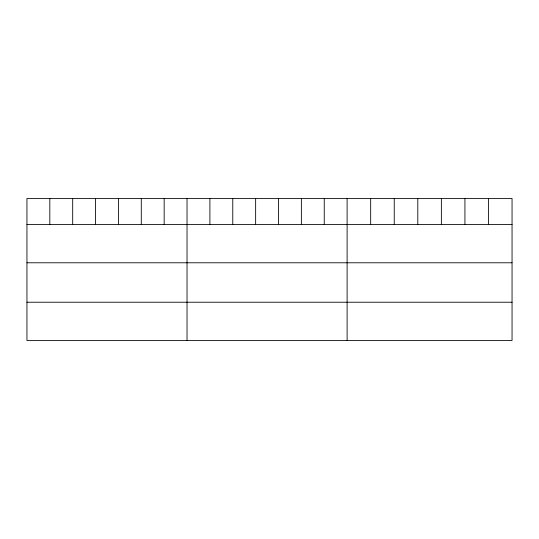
<?xml version="1.0" encoding="UTF-8"?>
<svg xmlns="http://www.w3.org/2000/svg" width="539" height="539" viewBox="0 0 539 539"><rect width="100%" height="100%" fill="white"/><g stroke="black" fill="none" stroke-linecap="round" stroke-linejoin="round"><path stroke-width="0.81" d="M512.05 224.5L512.05 340.513L26.95 340.513L26.95 198.487L512.05 198.487L512.05 224.5L26.95 224.5M26.95 262.783L512.05 262.783M26.95 302.231L512.05 302.231M488.489 198.487L488.489 224.5M464.928 198.487L464.928 224.5M441.367 198.487L441.367 224.5M417.799 198.487L417.799 224.5M394.238 198.487L394.238 224.5M370.677 198.487L370.677 224.5M347.116 198.487L347.116 340.513M324.249 198.487L324.249 224.5M301.375 198.487L301.375 224.5M278.508 198.487L278.508 224.5M255.641 198.487L255.641 224.5M232.774 198.487L232.774 224.5M209.9 198.487L209.9 224.5M187.033 198.487L187.033 340.513M164.166 198.487L164.166 224.5M141.292 198.487L141.292 224.5M118.425 198.487L118.425 224.5M95.558 198.487L95.558 224.5M72.691 198.487L72.691 224.5M49.817 198.487L49.817 224.5"/></g></svg>
